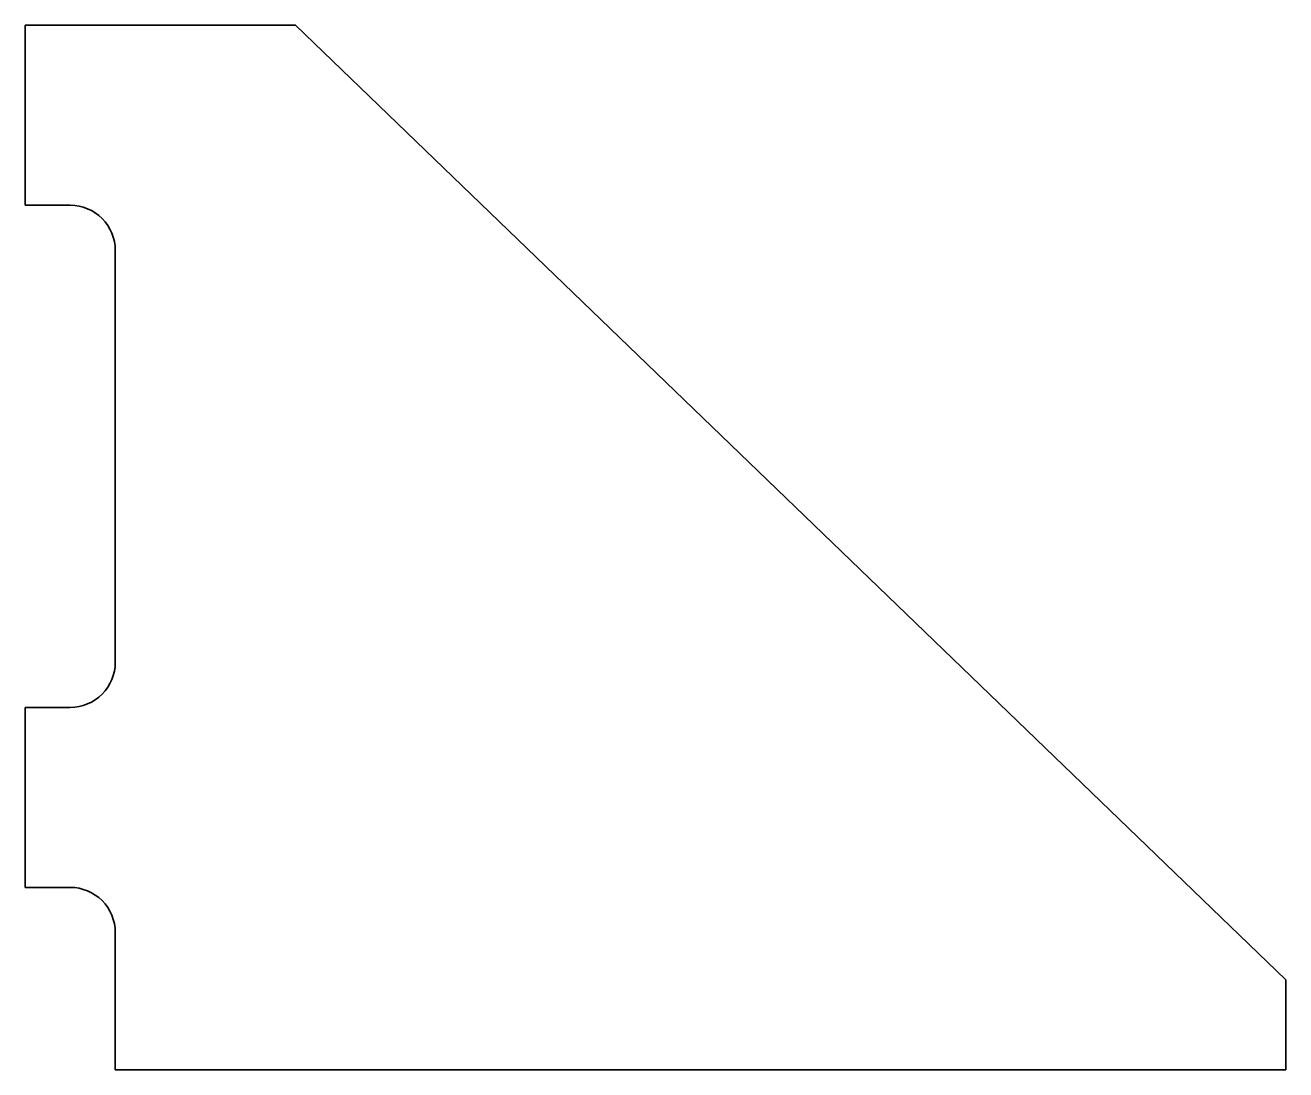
# Model space of a CAD drawing. Extents: x 164.6 to 192.6, y 116.6 to 139.8.
import ezdxf

# ---------------------------------------------------------------- set-up
doc = ezdxf.new("R2010")
doc.units = 0

msp = doc.modelspace()

# ---------------------------------------------------------------- linework, layer by layer
at = {"color": 7, "lineweight": 35}
for p, q in [((170.605743, 139.779785), (164.605743, 139.779785)), ((164.605743, 139.779785), (164.605743, 135.779785)), ((192.605743, 118.579781), (170.605743, 139.779785)), ((164.605743, 135.779785), (165.605743, 135.779785)), ((166.605743, 134.779785), (166.605743, 125.629784)), ((165.605743, 124.629784), (164.605743, 124.629784)), ((164.605743, 124.629784), (164.605743, 120.629784)), ((164.605743, 120.629784), (165.605743, 120.629784)), ((166.605743, 119.629784), (166.605743, 116.579781)), ((192.605743, 116.579781), (192.605743, 118.579781)), ((166.605743, 116.579781), (192.605743, 116.579781))]:
    msp.add_line(p, q, dxfattribs=at)
for centre, start, end in [((165.605743, 134.779785), 0, 90.000003), ((165.605743, 125.629784), 269.999997, 360), ((165.605743, 119.629784), 0, 90.000003)]:
    msp.add_arc(centre, 1, start, end, dxfattribs=at)

doc.saveas('drawing.dxf')
